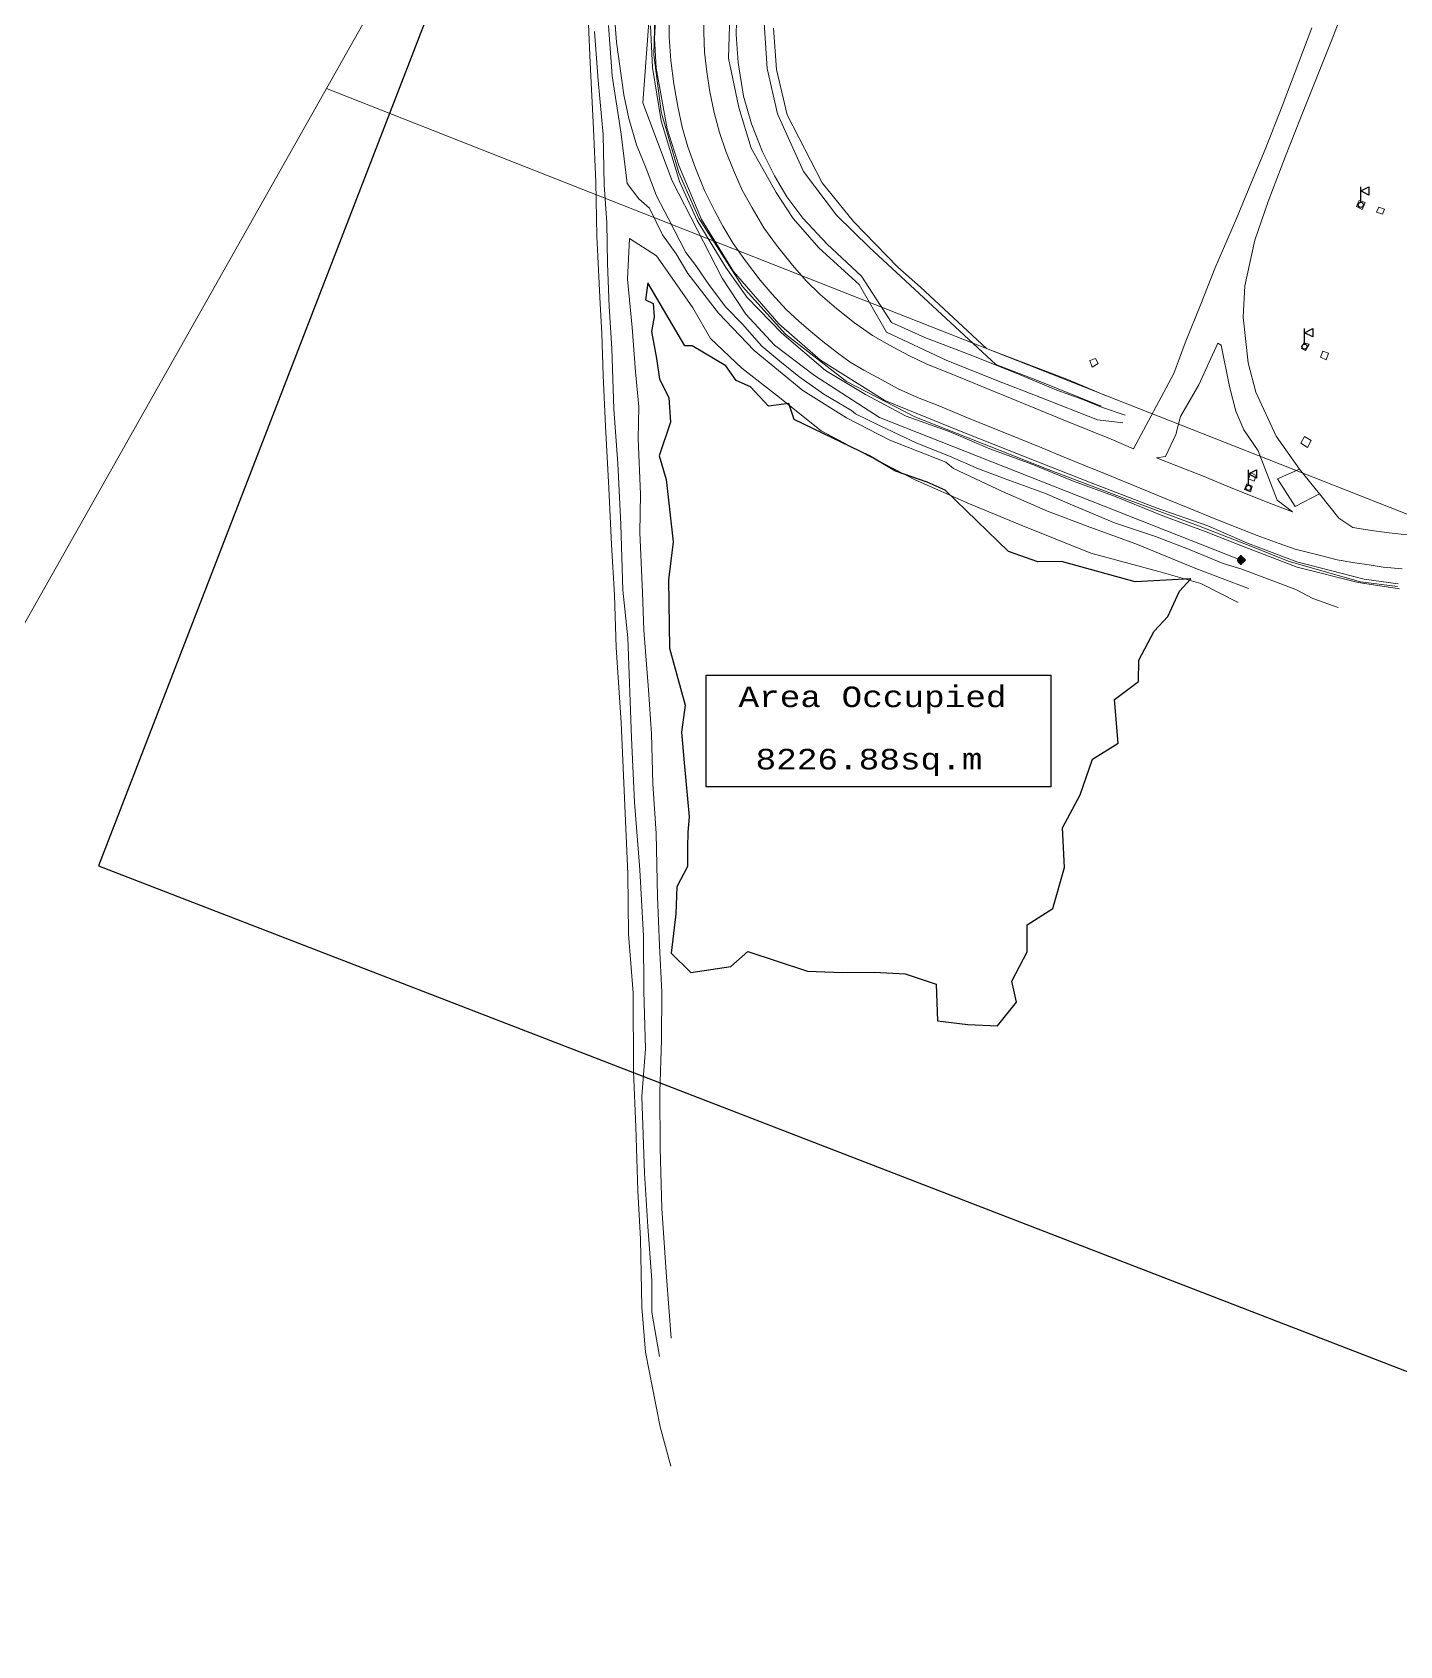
# Model space of a CAD drawing. Header units: metres. Extents: x 625987 to 635197, y 3048449 to 3066446.
# Drawn here: x 633260.3 to 633526.2, y 3062769.1 to 3063082.9 of the extents above; entities that cross this region are included whole.
import ezdxf

# ---------------------------------------------------------------- set-up
doc = ezdxf.new("R2010")
doc.units = ezdxf.units.M
doc.layers.add('C-CLER-AERO', color=253, linetype='Continuous', lineweight=5)
doc.layers.add('Gate', color=240, linetype='Continuous', lineweight=15)
for name, color, linetype in [('Drain', 5, 'Continuous'), ('FENCE', 35, 'Continuous'), ('LEVEL_BOUNDARY', 90, 'Continuous'), ('LIGHT', 5, 'Continuous'), ('PERIMETER_ROAD', 4, 'Continuous'), ('PIPELINE', 220, 'Continuous'), ('ROAD', 4, 'Continuous'), ('SLAB', 251, 'Continuous'), ('Triangle', 11, 'Continuous')]:
    doc.layers.add(name, color=color, linetype=linetype)
doc.styles.add('ADPI R', font='swiss.ttf')
doc.styles.add('ROMANS', font='arial.ttf')
doc.linetypes.add('OLS', pattern='A,4,-2,4,-2,["OLS",ADPI R,S=1.2,R=0,X=-1.7,Y=-0.5],-2,4,-2,4,-2', length=26)

# ---------------------------------------------------------------- blocks, each defined once
blk = doc.blocks.new('gc019')
for p, q in [((0, 0.5), (0, 3.5)), ((0, 2.7), (1.6, 3.5)), ((1.6, 3.5), (1.6, 1.9)), ((1.6, 1.9), (0, 2.7))]:
    blk.add_line(p, q)
blk.add_circle((0, 0), 0.5)
blk = doc.blocks.new('plan')
for p, q in [((1.526, 0.415), (1.524, 0.4)), ((1.524, 0.4), (1.524, 0.386)), ((1.524, 0.386), (1.524, 0.372)), ((1.524, 0.372), (1.526, 0.358)), ((1.53, 0.429), (1.526, 0.415)), ((1.526, 0.358), (1.53, 0.343)), ((1.535, 0.444), (1.53, 0.429)), ((1.53, 0.343), (1.535, 0.329)), ((1.533, 0.393), (1.545, 0.399)), ((1.533, 0.38), (1.533, 0.393)), ((1.544, 0.373), (1.533, 0.38)), ((1.541, 0.458), (1.535, 0.444)), ((1.535, 0.329), (1.541, 0.314)), ((1.549, 0.472), (1.541, 0.458)), ((1.541, 0.314), (1.549, 0.3)), ((1.556, 0.38), (1.544, 0.373)), ((1.545, 0.399), (1.556, 0.392)), ((1.559, 0.485), (1.549, 0.472)), ((1.549, 0.3), (1.559, 0.287)), ((1.556, 0.392), (1.556, 0.38)), ((1.57, 0.497), (1.559, 0.485)), ((1.559, 0.287), (1.57, 0.275)), ((1.568, 0.396), (1.57, 0.407)), ((1.568, 0.386), (1.568, 0.396)), ((1.568, 0.376), (1.568, 0.386)), ((1.57, 0.366), (1.568, 0.376)), ((1.582, 0.508), (1.57, 0.497)), ((1.57, 0.407), (1.572, 0.417)), ((1.572, 0.355), (1.57, 0.366)), ((1.57, 0.275), (1.582, 0.265)), ((1.572, 0.417), (1.576, 0.428)), ((1.576, 0.345), (1.572, 0.355)), ((1.575, 0.362), (1.573, 0.361)), ((1.573, 0.361), (1.573, 0.36)), ((1.573, 0.36), (1.573, 0.359)), ((1.573, 0.359), (1.573, 0.358)), ((1.573, 0.358), (1.573, 0.354)), ((1.573, 0.354), (1.574, 0.35)), ((1.574, 0.35), (1.576, 0.345)), ((1.577, 0.363), (1.575, 0.362)), ((1.576, 0.428), (1.58, 0.438)), ((1.576, 0.345), (1.577, 0.341)), ((1.58, 0.334), (1.576, 0.345)), ((1.579, 0.365), (1.577, 0.363)), ((1.577, 0.341), (1.579, 0.338)), ((1.582, 0.367), (1.579, 0.365)), ((1.579, 0.338), (1.585, 0.329)), ((1.579, 0.338), (1.581, 0.334)), ((1.58, 0.438), (1.586, 0.448)), ((1.581, 0.435), (1.58, 0.433)), ((1.58, 0.433), (1.581, 0.432)), ((1.586, 0.325), (1.58, 0.334)), ((1.582, 0.438), (1.581, 0.435)), ((1.581, 0.432), (1.582, 0.431)), ((1.581, 0.334), (1.583, 0.331)), ((1.595, 0.517), (1.582, 0.508)), ((1.583, 0.442), (1.582, 0.438)), ((1.582, 0.431), (1.584, 0.43)), ((1.585, 0.369), (1.582, 0.367)), ((1.582, 0.265), (1.595, 0.255)), ((1.586, 0.446), (1.583, 0.442)), ((1.583, 0.331), (1.583, 0.33)), ((1.583, 0.33), (1.583, 0.329)), ((1.583, 0.329), (1.584, 0.329)), ((1.584, 0.43), (1.586, 0.429)), ((1.584, 0.329), (1.585, 0.327)), ((1.589, 0.372), (1.585, 0.369)), ((1.585, 0.327), (1.588, 0.322)), ((1.586, 0.448), (1.593, 0.457)), ((1.588, 0.45), (1.586, 0.446)), ((1.586, 0.429), (1.588, 0.427)), ((1.593, 0.315), (1.586, 0.325)), ((1.591, 0.454), (1.588, 0.45)), ((1.588, 0.427), (1.59, 0.425)), ((1.588, 0.322), (1.591, 0.318)), ((1.593, 0.375), (1.589, 0.372)), ((1.59, 0.425), (1.593, 0.423)), ((1.594, 0.458), (1.591, 0.454)), ((1.591, 0.318), (1.594, 0.314)), ((1.593, 0.457), (1.601, 0.466)), ((1.593, 0.423), (1.596, 0.421)), ((1.598, 0.378), (1.593, 0.375)), ((1.601, 0.307), (1.593, 0.315)), ((1.596, 0.46), (1.594, 0.458)), ((1.594, 0.314), (1.597, 0.311)), ((1.605, 0.523), (1.595, 0.517)), ((1.595, 0.255), (1.608, 0.247)), ((1.596, 0.461), (1.596, 0.46)), ((1.597, 0.461), (1.596, 0.461)), ((1.596, 0.421), (1.6, 0.418)), ((1.598, 0.462), (1.597, 0.461)), ((1.597, 0.311), (1.6, 0.309)), ((1.601, 0.465), (1.598, 0.462)), ((1.6, 0.378), (1.598, 0.378)), ((1.6, 0.418), (1.603, 0.416)), ((1.602, 0.378), (1.6, 0.378)), ((1.6, 0.309), (1.602, 0.307)), ((1.601, 0.51), (1.612, 0.516)), ((1.601, 0.497), (1.601, 0.51)), ((1.612, 0.491), (1.601, 0.497)), ((1.601, 0.466), (1.609, 0.473)), ((1.604, 0.468), (1.601, 0.465)), ((1.609, 0.299), (1.601, 0.307)), ((1.601, 0.275), (1.612, 0.281)), ((1.601, 0.262), (1.601, 0.275)), ((1.612, 0.256), (1.601, 0.262)), ((1.603, 0.378), (1.602, 0.378)), ((1.602, 0.307), (1.603, 0.306)), ((1.603, 0.416), (1.604, 0.415)), ((1.606, 0.376), (1.603, 0.378)), ((1.603, 0.306), (1.605, 0.306)), ((1.607, 0.471), (1.604, 0.468)), ((1.604, 0.415), (1.607, 0.414)), ((1.605, 0.53), (1.605, 0.523)), ((1.605, 0.53), (1.619, 0.53)), ((1.608, 0.525), (1.605, 0.523)), ((1.605, 0.306), (1.606, 0.306)), ((1.61, 0.373), (1.606, 0.376)), ((1.606, 0.306), (1.607, 0.307)), ((1.61, 0.473), (1.607, 0.471)), ((1.607, 0.414), (1.609, 0.414)), ((1.607, 0.307), (1.609, 0.308)), ((1.619, 0.53), (1.608, 0.525)), ((1.608, 0.247), (1.613, 0.245)), ((1.609, 0.473), (1.619, 0.48)), ((1.609, 0.414), (1.613, 0.415)), ((1.609, 0.308), (1.611, 0.31)), ((1.619, 0.292), (1.609, 0.299)), ((1.613, 0.476), (1.61, 0.473)), ((1.613, 0.37), (1.61, 0.373)), ((1.61, 0.373), (1.61, 0.373)), ((1.611, 0.31), (1.613, 0.312)), ((1.612, 0.516), (1.623, 0.51)), ((1.623, 0.497), (1.612, 0.491)), ((1.612, 0.281), (1.623, 0.275)), ((1.623, 0.262), (1.612, 0.256)), ((1.617, 0.478), (1.613, 0.476)), ((1.613, 0.415), (1.617, 0.418)), ((1.615, 0.366), (1.613, 0.37)), ((1.613, 0.312), (1.616, 0.314)), ((1.613, 0.242), (1.613, 0.245)), ((1.613, 0.245), (1.619, 0.242)), ((1.613, 0.242), (1.619, 0.242)), ((1.618, 0.362), (1.615, 0.366)), ((1.616, 0.314), (1.62, 0.316)), ((1.62, 0.48), (1.617, 0.478)), ((1.617, 0.418), (1.622, 0.421)), ((1.62, 0.359), (1.618, 0.362)), ((1.623, 0.532), (1.619, 0.53)), ((1.619, 0.48), (1.629, 0.486)), ((1.629, 0.286), (1.619, 0.292)), ((1.619, 0.242), (1.623, 0.241)), ((1.621, 0.48), (1.62, 0.48)), ((1.623, 0.353), (1.62, 0.359)), ((1.62, 0.316), (1.624, 0.319)), ((1.623, 0.48), (1.621, 0.48)), ((1.622, 0.421), (1.624, 0.423)), ((1.625, 0.532), (1.623, 0.532)), ((1.623, 0.51), (1.623, 0.497)), ((1.623, 0.48), (1.623, 0.48)), ((1.625, 0.479), (1.623, 0.48)), ((1.625, 0.35), (1.623, 0.353)), ((1.623, 0.275), (1.623, 0.262)), ((1.623, 0.241), (1.633, 0.237)), ((1.624, 0.423), (1.626, 0.425)), ((1.624, 0.319), (1.628, 0.322)), ((1.631, 0.573), (1.625, 0.532)), ((1.637, 0.537), (1.625, 0.532)), ((1.626, 0.478), (1.625, 0.479)), ((1.626, 0.347), (1.625, 0.35)), ((1.629, 0.476), (1.626, 0.478)), ((1.626, 0.425), (1.629, 0.428)), ((1.628, 0.344), (1.626, 0.347)), ((1.629, 0.341), (1.628, 0.344)), ((1.628, 0.322), (1.63, 0.323)), ((1.629, 0.486), (1.639, 0.491)), ((1.632, 0.474), (1.629, 0.476)), ((1.629, 0.428), (1.631, 0.43)), ((1.631, 0.336), (1.629, 0.341)), ((1.639, 0.281), (1.629, 0.286)), ((1.63, 0.323), (1.631, 0.325)), ((1.631, 0.573), (1.653, 0.573)), ((1.631, 0.43), (1.634, 0.433)), ((1.631, 0.336), (1.631, 0.336)), ((1.632, 0.331), (1.631, 0.336)), ((1.631, 0.325), (1.632, 0.327)), ((1.635, 0.471), (1.632, 0.474)), ((1.632, 0.327), (1.632, 0.331)), ((1.633, 0.237), (1.639, 0.199)), ((1.633, 0.237), (1.637, 0.236)), ((1.634, 0.433), (1.635, 0.435)), ((1.639, 0.469), (1.635, 0.471)), ((1.635, 0.435), (1.638, 0.438)), ((1.652, 0.54), (1.637, 0.537)), ((1.637, 0.236), (1.652, 0.232)), ((1.638, 0.438), (1.641, 0.442)), ((1.639, 0.491), (1.649, 0.494)), ((1.642, 0.465), (1.639, 0.469)), ((1.649, 0.278), (1.639, 0.281)), ((1.657, 0.199), (1.639, 0.199)), ((1.641, 0.442), (1.644, 0.445)), ((1.647, 0.462), (1.642, 0.465)), ((1.644, 0.445), (1.646, 0.449)), ((1.646, 0.449), (1.648, 0.453)), ((1.646, 0.449), (1.646, 0.449)), ((1.648, 0.46), (1.647, 0.462)), ((1.648, 0.458), (1.648, 0.46)), ((1.648, 0.457), (1.648, 0.458)), ((1.648, 0.453), (1.648, 0.457)), ((1.649, 0.494), (1.66, 0.497)), ((1.66, 0.275), (1.649, 0.278)), ((1.666, 0.542), (1.652, 0.54)), ((1.652, 0.232), (1.666, 0.23)), ((1.653, 0.591), (1.653, 0.573)), ((1.665, 0.591), (1.653, 0.591)), ((1.653, 0.573), (1.666, 0.573)), ((1.668, 0.408), (1.655, 0.386)), ((1.668, 0.364), (1.655, 0.386)), ((1.657, 0.199), (1.657, 0.182)), ((1.657, 0.199), (1.67, 0.199)), ((1.657, 0.182), (1.669, 0.182)), ((1.66, 0.497), (1.67, 0.498)), ((1.67, 0.274), (1.66, 0.275)), ((1.664, 0.309), (1.663, 0.307)), ((1.663, 0.307), (1.663, 0.305)), ((1.663, 0.305), (1.664, 0.3)), ((1.667, 0.313), (1.664, 0.31)), ((1.664, 0.31), (1.664, 0.309)), ((1.664, 0.3), (1.665, 0.295)), ((1.665, 0.605), (1.665, 0.591)), ((1.665, 0.605), (1.692, 0.605)), ((1.666, 0.591), (1.665, 0.591)), ((1.665, 0.295), (1.667, 0.29)), ((1.666, 0.573), (1.666, 0.591)), ((1.666, 0.591), (1.691, 0.591)), ((1.691, 0.573), (1.666, 0.573)), ((1.68, 0.543), (1.666, 0.542)), ((1.666, 0.23), (1.68, 0.23)), ((1.667, 0.4), (1.694, 0.4)), ((1.667, 0.373), (1.667, 0.4)), ((1.694, 0.373), (1.667, 0.373)), ((1.671, 0.315), (1.667, 0.313)), ((1.667, 0.29), (1.668, 0.287)), ((1.693, 0.408), (1.668, 0.408)), ((1.668, 0.364), (1.693, 0.364)), ((1.668, 0.287), (1.669, 0.283)), ((1.669, 0.283), (1.67, 0.28)), ((1.669, 0.182), (1.669, 0.168)), ((1.669, 0.182), (1.67, 0.182)), ((1.696, 0.168), (1.669, 0.168)), ((1.67, 0.498), (1.68, 0.499)), ((1.67, 0.28), (1.671, 0.278)), ((1.68, 0.274), (1.67, 0.274)), ((1.67, 0.199), (1.67, 0.182)), ((1.67, 0.199), (1.695, 0.199)), ((1.695, 0.182), (1.67, 0.182)), ((1.676, 0.317), (1.671, 0.315)), ((1.671, 0.315), (1.671, 0.315)), ((1.671, 0.278), (1.671, 0.276)), ((1.671, 0.276), (1.672, 0.276)), ((1.672, 0.276), (1.673, 0.276)), ((1.673, 0.276), (1.674, 0.275)), ((1.674, 0.275), (1.677, 0.275)), ((1.68, 0.318), (1.676, 0.317)), ((1.677, 0.275), (1.68, 0.274)), ((1.694, 0.542), (1.68, 0.543)), ((1.68, 0.499), (1.69, 0.498)), ((1.684, 0.319), (1.68, 0.318)), ((1.68, 0.274), (1.682, 0.274)), ((1.69, 0.274), (1.68, 0.274)), ((1.68, 0.23), (1.694, 0.23)), ((1.682, 0.274), (1.687, 0.274)), ((1.686, 0.474), (1.684, 0.469)), ((1.684, 0.469), (1.684, 0.467)), ((1.684, 0.467), (1.684, 0.465)), ((1.684, 0.465), (1.685, 0.462)), ((1.688, 0.32), (1.684, 0.319)), ((1.685, 0.462), (1.687, 0.459)), ((1.688, 0.478), (1.686, 0.474)), ((1.687, 0.459), (1.691, 0.456)), ((1.687, 0.274), (1.692, 0.275)), ((1.689, 0.482), (1.688, 0.478)), ((1.694, 0.322), (1.688, 0.32)), ((1.691, 0.486), (1.689, 0.482)), ((1.69, 0.498), (1.701, 0.497)), ((1.701, 0.275), (1.69, 0.274)), ((1.691, 0.573), (1.691, 0.591)), ((1.692, 0.591), (1.691, 0.591)), ((1.703, 0.573), (1.691, 0.573)), ((1.692, 0.489), (1.691, 0.486)), ((1.691, 0.456), (1.695, 0.453)), ((1.692, 0.591), (1.692, 0.605)), ((1.703, 0.591), (1.692, 0.591)), ((1.693, 0.493), (1.692, 0.491)), ((1.692, 0.491), (1.692, 0.489)), ((1.692, 0.275), (1.704, 0.278)), ((1.692, 0.275), (1.697, 0.275)), ((1.694, 0.496), (1.693, 0.495)), ((1.693, 0.495), (1.693, 0.493)), ((1.693, 0.408), (1.705, 0.386)), ((1.693, 0.364), (1.705, 0.386)), ((1.709, 0.54), (1.694, 0.542)), ((1.696, 0.496), (1.694, 0.496)), ((1.694, 0.373), (1.694, 0.4)), ((1.697, 0.322), (1.694, 0.322)), ((1.694, 0.23), (1.709, 0.232)), ((1.695, 0.453), (1.698, 0.451)), ((1.695, 0.199), (1.695, 0.182)), ((1.707, 0.199), (1.695, 0.199)), ((1.695, 0.182), (1.696, 0.182)), ((1.699, 0.496), (1.696, 0.496)), ((1.696, 0.168), (1.696, 0.182)), ((1.696, 0.182), (1.707, 0.182)), ((1.701, 0.323), (1.697, 0.322)), ((1.697, 0.275), (1.704, 0.278)), ((1.697, 0.275), (1.702, 0.276)), ((1.698, 0.451), (1.701, 0.449)), ((1.703, 0.495), (1.699, 0.496)), ((1.701, 0.497), (1.711, 0.494)), ((1.701, 0.449), (1.704, 0.448)), ((1.704, 0.323), (1.701, 0.323)), ((1.711, 0.278), (1.701, 0.275)), ((1.702, 0.276), (1.703, 0.276)), ((1.703, 0.573), (1.703, 0.591)), ((1.703, 0.573), (1.722, 0.573)), ((1.707, 0.495), (1.703, 0.495)), ((1.703, 0.276), (1.704, 0.277)), ((1.704, 0.448), (1.707, 0.446)), ((1.707, 0.323), (1.704, 0.323)), ((1.704, 0.278), (1.715, 0.279)), ((1.704, 0.277), (1.705, 0.277)), ((1.705, 0.277), (1.707, 0.277)), ((1.712, 0.494), (1.707, 0.495)), ((1.707, 0.446), (1.713, 0.444)), ((1.713, 0.324), (1.707, 0.323)), ((1.707, 0.277), (1.711, 0.278)), ((1.707, 0.182), (1.707, 0.199)), ((1.729, 0.199), (1.707, 0.199)), ((1.723, 0.537), (1.709, 0.54)), ((1.709, 0.232), (1.723, 0.236)), ((1.711, 0.494), (1.722, 0.491)), ((1.722, 0.281), (1.711, 0.278)), ((1.711, 0.278), (1.715, 0.279)), ((1.717, 0.492), (1.712, 0.494)), ((1.713, 0.444), (1.717, 0.442)), ((1.717, 0.323), (1.713, 0.324)), ((1.715, 0.279), (1.718, 0.281)), ((1.722, 0.49), (1.717, 0.492)), ((1.717, 0.442), (1.721, 0.441)), ((1.721, 0.322), (1.717, 0.323)), ((1.718, 0.281), (1.721, 0.282)), ((1.721, 0.441), (1.725, 0.439)), ((1.724, 0.32), (1.721, 0.322)), ((1.721, 0.282), (1.726, 0.284)), ((1.728, 0.535), (1.722, 0.573)), ((1.722, 0.491), (1.732, 0.486)), ((1.724, 0.489), (1.722, 0.49)), ((1.722, 0.49), (1.722, 0.49)), ((1.732, 0.286), (1.722, 0.281)), ((1.728, 0.535), (1.723, 0.537)), ((1.723, 0.236), (1.736, 0.24)), ((1.725, 0.489), (1.724, 0.489)), ((1.736, 0.483), (1.724, 0.488)), ((1.732, 0.486), (1.724, 0.488)), ((1.725, 0.318), (1.724, 0.32)), ((1.726, 0.489), (1.725, 0.489)), ((1.725, 0.439), (1.729, 0.438)), ((1.725, 0.317), (1.725, 0.318)), ((1.727, 0.312), (1.725, 0.317)), ((1.727, 0.488), (1.726, 0.489)), ((1.726, 0.284), (1.73, 0.286)), ((1.732, 0.486), (1.727, 0.488)), ((1.728, 0.307), (1.727, 0.312)), ((1.738, 0.532), (1.728, 0.535)), ((1.729, 0.303), (1.728, 0.307)), ((1.729, 0.438), (1.73, 0.438)), ((1.73, 0.3), (1.729, 0.303)), ((1.729, 0.199), (1.736, 0.24)), ((1.73, 0.438), (1.732, 0.438)), ((1.731, 0.296), (1.73, 0.3)), ((1.73, 0.286), (1.732, 0.288)), ((1.732, 0.294), (1.731, 0.296)), ((1.736, 0.483), (1.732, 0.486)), ((1.732, 0.486), (1.742, 0.48)), ((1.732, 0.438), (1.735, 0.438)), ((1.733, 0.292), (1.732, 0.294)), ((1.742, 0.292), (1.732, 0.286)), ((1.732, 0.288), (1.734, 0.289)), ((1.734, 0.29), (1.733, 0.292)), ((1.734, 0.289), (1.734, 0.29)), ((1.735, 0.438), (1.738, 0.438)), ((1.741, 0.48), (1.736, 0.483)), ((1.736, 0.24), (1.738, 0.241)), ((1.737, 0.51), (1.748, 0.516)), ((1.737, 0.497), (1.737, 0.51)), ((1.748, 0.491), (1.737, 0.497)), ((1.737, 0.275), (1.748, 0.281)), ((1.737, 0.262), (1.737, 0.275)), ((1.748, 0.256), (1.737, 0.262)), ((1.741, 0.53), (1.738, 0.532)), ((1.738, 0.438), (1.739, 0.439)), ((1.738, 0.241), (1.741, 0.242)), ((1.739, 0.439), (1.741, 0.44)), ((1.747, 0.527), (1.741, 0.53)), ((1.747, 0.53), (1.741, 0.53)), ((1.745, 0.478), (1.741, 0.48)), ((1.741, 0.44), (1.742, 0.441)), ((1.741, 0.242), (1.752, 0.247)), ((1.755, 0.242), (1.741, 0.242)), ((1.742, 0.48), (1.751, 0.473)), ((1.742, 0.441), (1.744, 0.447)), ((1.751, 0.299), (1.742, 0.292)), ((1.744, 0.447), (1.746, 0.452)), ((1.748, 0.475), (1.745, 0.478)), ((1.746, 0.379), (1.745, 0.373)), ((1.745, 0.373), (1.745, 0.368)), ((1.745, 0.368), (1.745, 0.364)), ((1.745, 0.364), (1.745, 0.36)), ((1.745, 0.36), (1.745, 0.356)), ((1.745, 0.356), (1.745, 0.355)), ((1.745, 0.355), (1.746, 0.351)), ((1.746, 0.452), (1.748, 0.458)), ((1.747, 0.386), (1.746, 0.383)), ((1.746, 0.383), (1.746, 0.379)), ((1.746, 0.351), (1.748, 0.348)), ((1.747, 0.53), (1.747, 0.527)), ((1.752, 0.525), (1.747, 0.527)), ((1.748, 0.392), (1.747, 0.389)), ((1.747, 0.389), (1.747, 0.386)), ((1.748, 0.516), (1.759, 0.51)), ((1.759, 0.497), (1.748, 0.491)), ((1.75, 0.472), (1.748, 0.475)), ((1.751, 0.467), (1.748, 0.458)), ((1.75, 0.398), (1.748, 0.392)), ((1.748, 0.348), (1.748, 0.347)), ((1.748, 0.347), (1.75, 0.345)), ((1.748, 0.281), (1.759, 0.275)), ((1.759, 0.262), (1.748, 0.256)), ((1.751, 0.471), (1.75, 0.472)), ((1.752, 0.402), (1.75, 0.398)), ((1.75, 0.345), (1.752, 0.345)), ((1.751, 0.473), (1.76, 0.466)), ((1.752, 0.47), (1.751, 0.471)), ((1.751, 0.467), (1.752, 0.47)), ((1.76, 0.307), (1.751, 0.299)), ((1.766, 0.517), (1.752, 0.525)), ((1.752, 0.47), (1.752, 0.47)), ((1.754, 0.405), (1.752, 0.402)), ((1.752, 0.345), (1.757, 0.344)), ((1.752, 0.247), (1.755, 0.249)), ((1.756, 0.407), (1.754, 0.405)), ((1.755, 0.249), (1.766, 0.255)), ((1.755, 0.242), (1.755, 0.249)), ((1.759, 0.408), (1.756, 0.407)), ((1.757, 0.344), (1.763, 0.344)), ((1.759, 0.51), (1.759, 0.497)), ((1.76, 0.408), (1.759, 0.408)), ((1.759, 0.275), (1.759, 0.262)), ((1.76, 0.466), (1.768, 0.457)), ((1.765, 0.408), (1.76, 0.408)), ((1.768, 0.315), (1.76, 0.307)), ((1.763, 0.344), (1.767, 0.344)), ((1.77, 0.407), (1.765, 0.408)), ((1.779, 0.508), (1.766, 0.517)), ((1.766, 0.255), (1.779, 0.265)), ((1.767, 0.344), (1.771, 0.344)), ((1.768, 0.457), (1.774, 0.448)), ((1.774, 0.325), (1.768, 0.315)), ((1.774, 0.407), (1.77, 0.407)), ((1.771, 0.344), (1.775, 0.344)), ((1.774, 0.448), (1.78, 0.438)), ((1.778, 0.407), (1.774, 0.407)), ((1.78, 0.334), (1.774, 0.325)), ((1.775, 0.344), (1.778, 0.344)), ((1.781, 0.407), (1.778, 0.407)), ((1.778, 0.344), (1.78, 0.344)), ((1.791, 0.497), (1.779, 0.508)), ((1.779, 0.265), (1.791, 0.275)), ((1.78, 0.438), (1.785, 0.428)), ((1.785, 0.345), (1.78, 0.334)), ((1.78, 0.344), (1.782, 0.344)), ((1.784, 0.407), (1.781, 0.407)), ((1.782, 0.344), (1.783, 0.345)), ((1.782, 0.344), (1.782, 0.344)), ((1.783, 0.345), (1.784, 0.346)), ((1.786, 0.407), (1.784, 0.407)), ((1.784, 0.346), (1.786, 0.349)), ((1.785, 0.428), (1.788, 0.417)), ((1.788, 0.355), (1.785, 0.345)), ((1.788, 0.407), (1.786, 0.407)), ((1.786, 0.349), (1.787, 0.353)), ((1.787, 0.353), (1.789, 0.358)), ((1.788, 0.417), (1.791, 0.407)), ((1.789, 0.407), (1.788, 0.407)), ((1.791, 0.366), (1.788, 0.355)), ((1.79, 0.405), (1.789, 0.407)), ((1.789, 0.358), (1.79, 0.363)), ((1.79, 0.402), (1.79, 0.405)), ((1.791, 0.398), (1.79, 0.402)), ((1.79, 0.363), (1.791, 0.376)), ((1.79, 0.363), (1.791, 0.368)), ((1.802, 0.485), (1.791, 0.497)), ((1.791, 0.407), (1.792, 0.396)), ((1.792, 0.395), (1.791, 0.398)), ((1.791, 0.376), (1.792, 0.386)), ((1.792, 0.382), (1.791, 0.376)), ((1.791, 0.368), (1.791, 0.376)), ((1.792, 0.376), (1.791, 0.366)), ((1.791, 0.368), (1.792, 0.373)), ((1.791, 0.275), (1.802, 0.287)), ((1.792, 0.396), (1.793, 0.386)), ((1.792, 0.392), (1.792, 0.395)), ((1.792, 0.389), (1.792, 0.392)), ((1.792, 0.386), (1.792, 0.389)), ((1.792, 0.382), (1.792, 0.386)), ((1.793, 0.386), (1.792, 0.376)), ((1.792, 0.378), (1.792, 0.382)), ((1.792, 0.376), (1.792, 0.378)), ((1.792, 0.375), (1.792, 0.376)), ((1.792, 0.374), (1.792, 0.375)), ((1.792, 0.373), (1.792, 0.374)), ((1.811, 0.472), (1.802, 0.485)), ((1.802, 0.287), (1.811, 0.3)), ((1.805, 0.393), (1.816, 0.399)), ((1.805, 0.38), (1.805, 0.393)), ((1.816, 0.373), (1.805, 0.38)), ((1.817, 0.462), (1.811, 0.472)), ((1.811, 0.3), (1.817, 0.31)), ((1.816, 0.399), (1.827, 0.392)), ((1.827, 0.38), (1.816, 0.373)), ((1.817, 0.462), (1.855, 0.452)), ((1.819, 0.458), (1.817, 0.462)), ((1.855, 0.32), (1.817, 0.31)), ((1.817, 0.31), (1.819, 0.314)), ((1.826, 0.444), (1.819, 0.458)), ((1.819, 0.314), (1.826, 0.329)), ((1.831, 0.429), (1.826, 0.444)), ((1.826, 0.329), (1.831, 0.343)), ((1.827, 0.392), (1.827, 0.38)), ((1.834, 0.415), (1.831, 0.429)), ((1.831, 0.343), (1.834, 0.358)), ((1.836, 0.4), (1.834, 0.415)), ((1.834, 0.358), (1.836, 0.372)), ((1.837, 0.386), (1.836, 0.4)), ((1.836, 0.372), (1.837, 0.386)), ((1.855, 0.452), (1.855, 0.411)), ((1.855, 0.399), (1.855, 0.411)), ((1.855, 0.411), (1.875, 0.411)), ((1.855, 0.374), (1.855, 0.399)), ((1.855, 0.399), (1.875, 0.399)), ((1.855, 0.374), (1.855, 0.361)), ((1.855, 0.374), (1.875, 0.374)), ((1.855, 0.32), (1.855, 0.361)), ((1.875, 0.361), (1.855, 0.361)), ((1.875, 0.411), (1.875, 0.4)), ((1.875, 0.4), (1.889, 0.4)), ((1.875, 0.4), (1.875, 0.399)), ((1.875, 0.374), (1.875, 0.399)), ((1.875, 0.374), (1.875, 0.373)), ((1.875, 0.373), (1.889, 0.373)), ((1.875, 0.373), (1.875, 0.361)), ((1.889, 0.4), (1.889, 0.373))]:
    blk.add_line(p, q)
blk = doc.blocks.new('fro')
at = {"layer": 'PIPELINE'}
blk.add_blockref('plan', (-1.682, -0.387), dxfattribs=at)

msp = doc.modelspace()

# ---------------------------------------------------------------- linework, layer by layer
msp.add_lwpolyline([(633391.34, 3062957.89), (633458.32, 3062957.89), (633458.32, 3062936.15), (633391.34, 3062936.15)], close=True)
at = {"layer": 'C-CLER-AERO', "linetype": 'OLS', "ltscale": 7.5}
for p, q in [((633431.96, 3063274.68), (625986.89, 3050085.62)), ((633431.96, 3063274.68), (625986.89, 3050085.62)), ((633431.96, 3063274.68), (625986.89, 3050085.62)), ((633637.9, 3062945.74, 4097.43), (633317.52, 3063071.95, 4097.43)), ((633637.9, 3062945.74, 4097.43), (633317.52, 3063071.95, 4097.43))]:
    msp.add_line(p, q, dxfattribs=at)
at = {"layer": 'Drain', "color": 9}
msp.add_lwpolyline([(633808.81, 3063276.62), (633462.54, 3063410.5), (633273.21, 3062920.83), (633619.48, 3062786.94)], close=True, dxfattribs=at)
at = {"layer": 'Drain', "color": 7, "lineweight": 18}
for points in [[(633384.12, 3063106.91, 1308.37), (633382.74, 3063101.32, 1308.48), (633381.57, 3063093.44, 1308.37), (633381.15, 3063078.51, 1308.27), (633382.63, 3063067.52, 1308.19), (633382.77, 3063066.68, 1308.21), (633386.01, 3063055.54, 1308.12), (633389.95, 3063046.76, 1308.04), (633398.41, 3063033.46, 1307.97), (633406.8, 3063024.21, 1307.9), (633418.62, 3063014.99, 1307.95), (633431.89, 3063008.12, 1307.99), (633442.31, 3063004.01, 1308.02), (633457.8, 3062997.9, 1308.07), (633473.09, 3062992.08, 1308.11), (633487.05, 3062986.89, 1308.23), (633496.41, 3062983.31, 1308.31), (633504.71, 3062979.97, 1308.28), (633518.57, 3062976, 1308.37), (633525.77, 3062975.13, 1308.35)], [(633525.89, 3062975.65, 1308.57), (633519.28, 3062976.57, 1308.56), (633506.18, 3062979.89, 1308.52), (633496.6, 3062983.57, 1308.46), (633488.86, 3062986.94, 1308.59), (633478.82, 3062990.42, 1308.46), (633466.18, 3062995.27, 1308.29), (633455.82, 3062999.38, 1308.31), (633441.57, 3063004.98, 1308.22), (633426.09, 3063011.3, 1308.21), (633413.6, 3063019.15, 1308.13), (633405.45, 3063026.2, 1308.2), (633396.65, 3063036.35, 1308.28), (633390.41, 3063046.47, 1308.25), (633386.02, 3063057, 1308.27), (633383.75, 3063064.11, 1308.41), (633381.63, 3063075.93, 1308.5), (633381.31, 3063081.76, 1308.46), (633381.96, 3063093.39, 1308.55)], [(633396.15, 3063092.6, 1307.47), (633395.69, 3063077.83, 1307.43), (633397.67, 3063068.25, 1307.33), (633400.09, 3063060.33, 1307.43), (633404.97, 3063051.75, 1307.24), (633408.29, 3063046.66, 1307.22), (633413.33, 3063040.89, 1307.24), (633421.09, 3063033.86, 1307.22), (633421.09, 3063033.86, 1307.22), (633426.38, 3063024.58, 1308.8), (633438.02, 3063019.14, 1308.77), (633447.87, 3063015.21, 1308.71), (633456.23, 3063011.94, 1308.67), (633467.42, 3063007.56, 1308.69), (633472.33, 3063006.96, 1308.71)], [(633472.82, 3063008.43, 1307.89), (633468.2, 3063009.98, 1308.32), (633464.54, 3063011.51, 1308.35), (633459.53, 3063013.3, 1308.39), (633451.64, 3063016.59, 1308.44), (633442.65, 3063020.17, 1308.49), (633433.83, 3063023.54, 1308.58), (633427.4, 3063026.49, 1308.57), (633421.56, 3063035.5, 1307.03), (633421.56, 3063035.5, 1307.03), (633414.85, 3063041.68, 1306.77), (633410.17, 3063046.76, 1306.43), (633407, 3063050.91, 1306.48), (633404.64, 3063055, 1306.49), (633402.29, 3063059.65, 1306.51), (633400.17, 3063065.12, 1306.54), (633398.58, 3063070.49, 1306.59), (633397.54, 3063077.05, 1306.61), (633397.17, 3063082.44, 1306.65), (633397.3, 3063087.39, 1306.65)], [(633526.13, 3062974.67, 1308.57), (633518.12, 3062975.88, 1308.53), (633506.26, 3062978.86, 1308.49), (633495.96, 3062982.86, 1308.46), (633488.54, 3062985.75, 1308.44), (633480.11, 3062988.87, 1308.42), (633471.02, 3062992.55, 1308.26), (633462.58, 3062995.67, 1308.27), (633454.66, 3062998.88, 1308.18), (633446.52, 3063001.86, 1308.2), (633438.57, 3063005.28, 1308.12), (633430.21, 3063008.27, 1308.16), (633422.33, 3063012.43, 1308.09), (633414.53, 3063017.13, 1308.07), (633406.03, 3063024.39, 1308.08), (633399.34, 3063031.35, 1308.18), (633395.16, 3063037.15, 1308.17), (633389.6, 3063046.29, 1308.23), (633386.19, 3063053.9, 1308.2), (633382.57, 3063065.68, 1308.35), (633380.9, 3063076.04, 1308.4), (633380.53, 3063084.18, 1308.42)], [(633468.15, 3063010.16, 1308.33), (633455.76, 3063015.18, 1308.42), (633447.63, 3063018.29, 1308.49), (633447.63, 3063018.29, 1308.49), (633423.12, 3063041.02, 1306.8), (633423.12, 3063041.02, 1306.8), (633423.12, 3063041.02, 1306.8), (633423.15, 3063041, 1306.94), (633416.7, 3063047.3, 1306.45), (633410.26, 3063055.83, 1306.49), (633405.23, 3063067.06, 1306.56), (633403.22, 3063075.83, 1306.61), (633402.59, 3063084.71, 1306.65)], [(633468.99, 3063012.28, 1308.58), (633461.78, 3063015.28, 1308.65), (633445.84, 3063021.42, 1308.74), (633433.03, 3063033.34, 1308.12), (633433.03, 3063033.34, 1308.12), (633433.03, 3063033.34, 1308.12), (633428.58, 3063037.21, 1307.66), (633419.96, 3063046.09, 1307.2), (633413.91, 3063053.64, 1307.29), (633407.08, 3063066.84, 1307.33), (633405.04, 3063075.68, 1307.34), (633404.45, 3063083.67, 1307.41)]]:
    msp.add_polyline3d(points, dxfattribs=at)
at = {"layer": 'FENCE', "color": 7, "lineweight": 18}
for points in [[(633372.96, 3063093.54, 1308.3), (633373.89, 3063080.97, 1308.18), (633375.35, 3063070.74, 1308.26), (633376.34, 3063066.15, 1308.27), (633377.78, 3063060.98, 1308.19), (633379.69, 3063056.41, 1308.14), (633381.7, 3063051.08, 1308.14), (633383.99, 3063046.73, 1308.18), (633387.37, 3063040.06, 1308.24), (633389.37, 3063037.55, 1308.28), (633392, 3063033.67, 1308.33), (633395.17, 3063029.42, 1308.26), (633398.4, 3063026.16, 1308.24), (633402.14, 3063021.88, 1308.1), (633405.64, 3063018.95, 1307.97), (633409.39, 3063015.93, 1307.91), (633414.2, 3063012.53, 1308.13), (633419.62, 3063009.33, 1308.16), (633420.38, 3063008.71, 1308.13), (633425.14, 3063006.34, 1308.17), (633432.29, 3063003, 1308.35), (633438.67, 3063000.49, 1308.47), (633444.26, 3062998.02, 1308.54), (633449.45, 3062996.05, 1308.54), (633457.29, 3062993.19, 1308.66), (633462.58, 3062990.94, 1308.72), (633470.75, 3062987.5, 1308.79), (633478.69, 3062984.87, 1308.9), (633485.08, 3062982.4, 1308.91), (633491.84, 3062979.61, 1308.95), (633495.51, 3062978.49, 1309.01)], [(633368.31, 3063088.97, 1309.31), (633368.82, 3063076.93, 1309.12), (633369.42, 3063064.1, 1309.12), (633369.87, 3063053.72, 1309.09), (633370.12, 3063043.25, 1309.04), (633370.74, 3063030.12, 1308.74), (633371.09, 3063024.31, 1308.35), (633371.33, 3063016.14, 1308.62), (633371.77, 3063006.3, 1308.71), (633372.44, 3062994.23, 1308.71), (633372.97, 3062983.27, 1308.47), (633373.51, 3062973.42, 1308.45), (633373.88, 3062963.29, 1308.13), (633374.34, 3062955.5, 1308.16), (633374.83, 3062948.65, 1308.11), (633376.11, 3062919.24, 1307.88), (633376.22, 3062907.54, 1307.89), (633377.16, 3062896.11, 1307.73), (633377.19, 3062880.82, 1307.79), (633377.67, 3062870.05, 1307.97), (633378.07, 3062857.63, 1308.08), (633378.56, 3062848.22, 1308.07), (633378.83, 3062834.98, 1308.16), (633379.53, 3062826.26, 1308.23), (633382.4, 3062811.68, 1307.96), (633384.46, 3062804.03, 1307.89)], [(633505.99, 3062974.56, 1309.02), (633509.29, 3062972.76, 1308.99), (633514.23, 3062971.03, 1308.91)]]:
    msp.add_polyline3d(points, dxfattribs=at)
at = {"layer": 'Gate', "color": 7, "lineweight": 18}
msp.add_polyline3d([(633495.51, 3062978.49, 1309.01), (633505.99, 3062974.56, 1309.02)], dxfattribs=at)
at = {"layer": 'LEVEL_BOUNDARY', "lineweight": 30}
msp.add_polyline3d([(633485.55, 3062976.58, 1309.63), (633474.74, 3062976.04, 1309.99), (633460.45, 3062980.01, 1310.85), (633455.81, 3062979.94, 1309.99), (633450.13, 3062981.93, 1310.55), (633450.13, 3062981.93, 1310.55), (633450.13, 3062981.93, 1310.55), (633437.78, 3062993.85, 1309.06), (633437.78, 3062993.85, 1309.06), (633437.78, 3062993.85, 1309.06), (633437.78, 3062993.85, 1309.06), (633437.78, 3062993.85, 1309.06), (633437.78, 3062993.85, 1309.06), (633437.78, 3062993.85, 1309.06), (633437.78, 3062993.85, 1309.06), (633434.33, 3062995.4, 1309.32), (633428.15, 3062997.58, 1309.61), (633423.13, 3063000.52, 1309.48), (633408.43, 3063007.62, 1309.18), (633407.41, 3063010.72, 1309.16), (633403.44, 3063010.18, 1309.26), (633399.96, 3063013.98, 1309.26), (633397.19, 3063015.19, 1310.22), (633395.2, 3063018.03, 1309.85), (633388.62, 3063021.9, 1309.46), (633387.18, 3063021.94, 1309.41), (633380, 3063034.17, 1310.36), (633379.55, 3063030.87, 1310.05), (633381.06, 3063030.15, 1309.59), (633381.26, 3063027.54, 1309.58), (633380.7, 3063024.68, 1309.76), (633381.71, 3063019.43, 1309.31), (633382.26, 3063015.44, 1308.78), (633384.09, 3063011.88, 1308.69), (633384.41, 3063007.08, 1308.34), (633382.2, 3063000.54, 1308.97), (633383.55, 3062995.91, 1309.66), (633384.92, 3062983.78, 1309.31), (633384.04, 3062976.43, 1309.12), (633384.19, 3062963.14, 1308.55), (633387.29, 3062952.04, 1309.28), (633386.57, 3062946.82, 1309.33), (633387.06, 3062940.83, 1309.83), (633388.07, 3062930.31, 1309.2), (633387.8, 3062927.38, 1309.24), (633387.73, 3062924.39, 1309.18), (633387.7, 3062920.68, 1309.42), (633385.66, 3062916.71, 1308.7), (633385.45, 3062911.49, 1308.43), (633384.57, 3062903.85, 1307.93), (633388.35, 3062900.07, 1309.02), (633396.13, 3062901.24, 1308.64), (633399.42, 3062904.15, 1308.68), (633411.04, 3062900.35, 1308.95), (633417.81, 3062900.05, 1308.66), (633424.06, 3062900.12, 1308.8), (633430, 3062899.81, 1308.04), (633436.09, 3062897.76, 1308.09), (633436.35, 3062890.68, 1308), (633442.23, 3062889.98, 1307.85), (633447.99, 3062889.66, 1307.88), (633451.68, 3062894.27, 1308.01), (633450.75, 3062898.39, 1307.85), (633453.74, 3062904.09, 1307.93), (633453.73, 3062909.35, 1307.89), (633458.74, 3062912.52, 1307.96), (633461, 3062920.51, 1307.93), (633460.63, 3062928.2, 1308.05), (633464.03, 3062934.63, 1308.44), (633466.47, 3062941.52, 1308.16), (633471.47, 3062944.63, 1308.16), (633470.74, 3062953.12, 1308.62), (633475.41, 3062956.62, 1308.41), (633475.48, 3062960.81, 1308.76), (633478.45, 3062966.43, 1309.06), (633481.07, 3062969.26, 1309.05), (633483.34, 3062974.23, 1309.67)], close=True, dxfattribs=at)
at = {"layer": 'LIGHT', "color": 7, "lineweight": 18}
for points in [[(633519.44, 3063049.81, 1310.37), (633518.28, 3063050.19, 1310.35), (633517.8, 3063049.03, 1310.35), (633518.87, 3063048.46, 1310.32)], [(633507.88, 3063021, 1310.16), (633507.06, 3063021.4, 1310.14), (633507.5, 3063022.5, 1310.18), (633508.56, 3063022.23, 1310.19)], [(633496.47, 3062995.08, 1309.46), (633496.02, 3062993.96, 1309.36), (633497.16, 3062993.55, 1309.39), (633497.52, 3062994.62, 1309.48)]]:
    msp.add_polyline3d(points, close=True, dxfattribs=at)
at = {"layer": 'PERIMETER_ROAD', "color": 7, "lineweight": 18}
for points in [[(633526.64, 3062978.53, 1309.17), (633522.96, 3062978.91, 1309.14), (633520.23, 3062979.31, 1309.13), (633517.46, 3062979.75, 1309.11), (633513.98, 3062980.33, 1309.06), (633510.74, 3062981.12, 1309.06), (633505.84, 3062982.41, 1309.06), (633502.73, 3062983.51, 1309.05), (633498.49, 3062985.07, 1309.03), (633490.13, 3062988.35, 1309.06), (633485.35, 3062990.31, 1309.05), (633480.9, 3062992.12, 1309.06), (633476.03, 3062994.12, 1309.05), (633469.11, 3062996.94, 1309.06), (633464.79, 3062998.71, 1309.06), (633460.91, 3063000.3, 1309.06), (633456.59, 3063002.06, 1309.05), (633452.14, 3063003.87, 1309.05), (633448.1, 3063005.52, 1309.05), (633442.16, 3063007.95, 1309.04), (633436.75, 3063010.16, 1309.07), (633432.44, 3063011.9, 1309.06), (633428.65, 3063013.57, 1309.07), (633425.47, 3063015.29, 1309.07), (633421.98, 3063017.22, 1309.06), (633419.37, 3063018.76, 1309.05), (633416.87, 3063020.54, 1309.06), (633414.03, 3063022.78, 1309.06), (633411.29, 3063025.04, 1309.06), (633409.34, 3063026.74, 1309.06), (633406.88, 3063029, 1309.05), (633404.17, 3063031.94, 1309.05), (633401.86, 3063034.72, 1309.07), (633399.01, 3063038.42, 1309.09), (633396.59, 3063041.8, 1309.09), (633394.61, 3063045.22, 1309.09), (633392.97, 3063048.23, 1309.09), (633391.01, 3063052.15, 1309.1), (633389.25, 3063056.5, 1309.11), (633387.79, 3063060.64, 1309.14), (633386.7, 3063064.47, 1309.15), (633385.84, 3063068.46, 1309.15), (633385.08, 3063072.87, 1309.17), (633384.51, 3063077.43, 1309.18), (633384.18, 3063081.93, 1309.23), (633384.21, 3063087.38, 1309.24)], [(633509.06, 3063083.78, 1310.94), (633503.3, 3063068.52, 1310.89), (633500, 3063060.12, 1310.84), (633497.37, 3063053.78, 1310.75), (633494.42, 3063046.69, 1310.55), (633490.26, 3063036.99, 1310.34), (633487.54, 3063030.04, 1310.24), (633484.48, 3063022.53, 1309.85), (633482.29, 3063016.51, 1309.68), (633474.4, 3063001.91, 1309.04), (633470.1, 3063003.77, 1309.05), (633465.44, 3063005.66, 1309.06), (633460.76, 3063007.56, 1309.06), (633454.14, 3063010.26, 1309.07), (633449.09, 3063012.33, 1309.09), (633445.88, 3063013.63, 1309.08), (633441.81, 3063015.28, 1309.08), (633437.99, 3063016.85, 1309.03), (633434.26, 3063018.38, 1309.07), (633430.72, 3063020.02, 1309.08), (633426.97, 3063022.08, 1309.08), (633423.68, 3063023.9, 1309.07), (633420.2, 3063026.39, 1309.06), (633416.7, 3063029.17, 1309.08), (633413.54, 3063031.88, 1309.09), (633410.78, 3063034.59, 1309.09), (633408.14, 3063037.58, 1309.11), (633405.03, 3063041.47, 1309.1), (633402.58, 3063044.87, 1309.12), (633400.26, 3063048.75, 1309.12), (633398.36, 3063052.21, 1309.13), (633396.64, 3063056.06, 1309.13), (633395.2, 3063059.77, 1309.15), (633393.95, 3063063.42, 1309.16), (633392.9, 3063067.3, 1309.16), (633392.08, 3063071.32, 1309.19), (633391.49, 3063075.18, 1309.21), (633391.01, 3063079.05, 1309.22), (633390.9, 3063082.88, 1309.23), (633390.91, 3063086.64, 1309.24)], [(633496.77, 3062974.74, 1309.02), (633486.51, 3062978.62, 1309.56), (633474.9, 3062983.43, 1309.39), (633465.96, 3062986.65, 1309.24), (633457.72, 3062989.78, 1309.19), (633448.93, 3062993.62, 1309.12), (633439.43, 3062998.06, 1308.9), (633437.94, 3062999.29, 1308.77), (633427.02, 3063003.57, 1308.69), (633418.64, 3063007.9, 1308.45), (633410.16, 3063013.21, 1308.45), (633400.71, 3063021.02, 1308.43), (633393.75, 3063028.26, 1308.63), (633387.78, 3063035.97, 1308.65), (633385.54, 3063039.81, 1308.65), (633382.89, 3063043.51, 1308.65), (633380.3, 3063048.69, 1308.63), (633378.27, 3063050.51, 1308.6), (633375.98, 3063053.49, 1308.73), (633374.84, 3063063.05, 1308.71), (633373.06, 3063074.44, 1308.89), (633372.38, 3063084.24, 1308.89)], [(633494.79, 3062972.03, 1309.06), (633487.54, 3062975.68, 1309.53), (633479.32, 3062978.02, 1309.52), (633466.14, 3062981.63, 1309.33), (633452.26, 3062987.2, 1309.24), (633442.55, 3062991.18, 1309.14), (633431.96, 3062995.86, 1309.05), (633421.44, 3063001.33, 1308.75), (633413.73, 3063005.41, 1308.65), (633405.02, 3063012.35, 1308.48), (633398.31, 3063017.57, 1308.53), (633392.18, 3063023.32, 1308.52), (633388.75, 3063029.31, 1308.57), (633384.76, 3063035.06, 1308.59), (633381.66, 3063039.45, 1308.6), (633376.46, 3063042.77, 1308.75)], [(633510.6, 3062993.11, 1309.17), (633514.33, 3062988.4, 1309.08), (633517.04, 3062986.57, 1309.12), (633520.71, 3062986.02, 1309.13), (633524.13, 3062985.56, 1309.16), (633527.59, 3062985.15, 1309.18)]]:
    msp.add_polyline3d(points, dxfattribs=at)
msp.add_polyline3d([(633478.89, 3063000.17, 1309.03), (633480.65, 3063000.37, 1309.03), (633482.64, 3063004.67, 1309.24), (633483.55, 3063008.16, 1309.45), (633487.11, 3063014.31, 1309.69), (633490.81, 3063022.43, 1310.05), (633491.48, 3063022.07, 1310.03), (633493.05, 3063014.03, 1309.85), (633494.34, 3063009.22, 1309.75), (633495.87, 3063005.61, 1309.63), (633498.66, 3063001.49, 1309.53), (633502.34, 3062991.91, 1309.12), (633505.3, 3062989.62, 1309.07), (633501.06, 3062991.26, 1309.06), (633496.99, 3062992.88, 1309.05), (633492.65, 3062994.64, 1309.03), (633487.81, 3062996.61, 1309.03), (633482.82, 3062998.6, 1309.03)], close=True, dxfattribs=at)
at = {"layer": 'PIPELINE', "color": 7, "lineweight": 18}
msp.add_polyline3d([(633507.6, 3063426.01, 1310.72), (633481.84, 3063360.13, 1310.23), (633467.73, 3063323.81, 1309.91), (633454.71, 3063291.17, 1309.72), (633437.59, 3063246.71, 1309.81), (633422.89, 3063208.71, 1309.67), (633392.78, 3063131.89, 1309.03), (633382.95, 3063108.17, 1308.59), (633381.24, 3063098.84, 1308.61), (633379.01, 3063069.16, 1308.58), (633384.72, 3063054.01, 1308.83), (633394.44, 3063035.06, 1308.66), (633399.03, 3063028.06, 1308.58), (633404.62, 3063022.05, 1308.49), (633412.39, 3063016.12, 1308.47), (633425.06, 3063007.99, 1308.54), (633495.16, 3062980.33, 1309.89), (633495.3, 3062980.26, 1309.24)], dxfattribs=at)
at = {"layer": 'ROAD', "color": 7, "lineweight": 18}
for points in [[(633520.53, 3063101.1, 1311.07), (633512.85, 3063081.1, 1310.93), (633506.86, 3063066.17, 1310.86), (633503.99, 3063058.79, 1310.85), (633500.57, 3063049.96, 1310.73), (633498.03, 3063042.45, 1310.52), (633496.06, 3063033.56, 1310.32), (633495.72, 3063027.51, 1310.17), (633496.73, 3063018.59, 1309.89), (633498.22, 3063012.92, 1309.75), (633502.16, 3063004.35, 1309.54), (633506.71, 3062997.91, 1309.31)], [(633382.29, 3062825.37, 1308.06), (633380.77, 3062833.98, 1307.99), (633380.76, 3062840.2, 1307.94), (633380.03, 3062850.68, 1307.92), (633379.34, 3062861.04, 1307.92), (633378.82, 3062875.94, 1307.78), (633379.58, 3062885.21, 1307.67), (633379.21, 3062896.45, 1307.69), (633379.19, 3062907.15, 1307.77), (633378.42, 3062920.01, 1307.78), (633377.41, 3062933.19, 1308.06), (633376.81, 3062945.69, 1308.1), (633376.13, 3062965.14, 1308.11), (633375.14, 3062974.4, 1308.31), (633374.76, 3062987.19, 1308.53), (633374.18, 3062999.02, 1308.62), (633373.41, 3063009.62, 1308.67), (633373.01, 3063021.38, 1308.84), (633372.52, 3063029.56, 1308.84), (633372.17, 3063037.96, 1308.86), (633372.03, 3063045.85, 1308.89), (633371.53, 3063053.25, 1308.87), (633371.31, 3063063.02, 1308.74), (633370.36, 3063073.5, 1308.88), (633369.65, 3063083.04, 1308.97)], [(633376.46, 3063042.77, 1308.75), (633376.08, 3063034.88, 1308.76), (633376.97, 3063025.48, 1308.71), (633377.62, 3063016.85, 1308.43), (633378.24, 3063010.06, 1308.29), (633378.16, 3063003.86, 1308.3), (633378.56, 3062993.06, 1308.46), (633378.47, 3062985.62, 1308.33), (633378.94, 3062973.98, 1308.08), (633379.26, 3062966.66, 1308), (633380.12, 3062955, 1308.01), (633380.75, 3062946.45, 1307.97), (633380.98, 3062936.77, 1307.93), (633381.64, 3062927.1, 1307.86), (633381.89, 3062914.86, 1307.74), (633382.25, 3062905.25, 1307.61), (633382.74, 3062896.29, 1307.68), (633382.66, 3062886.89, 1307.56), (633382.35, 3062876.81, 1307.62), (633382.38, 3062865.93, 1307.78), (633382.72, 3062854.14, 1307.87), (633383.62, 3062840.87, 1307.89), (633384.53, 3062828.98, 1307.91)], [(633510.6, 3062993.11, 1309.17), (633506.71, 3062997.91, 1309.31)]]:
    msp.add_polyline3d(points, dxfattribs=at)
at = {"layer": 'SLAB', "color": 7, "lineweight": 18}
for points in [[(633522.11, 3063048.89, 1310.18), (633521.67, 3063047.91, 1310.31), (633522.8, 3063047.5, 1310.48), (633523.24, 3063048.49, 1310.35), (633522.11, 3063048.89, 1310.18)], [(633466.36, 3063017.75, 1309.11), (633467.56, 3063018.47, 1309.21), (633467, 3063019.49, 1309.33), (633465.9, 3063019.08, 1309.37), (633466.36, 3063017.75, 1309.11)], [(633506.96, 3063003.01, 1309.72), (633508.22, 3063002.13, 1309.72), (633508.95, 3063003.49, 1309.76), (633507.65, 3063004.31, 1309.73), (633506.96, 3063003.01, 1309.72)], [(633497.9, 3062995.58, 1309.57), (633496.75, 3062996.06, 1309.49), (633497.21, 3062997.2, 1309.57), (633498.27, 3062996.68, 1309.59), (633497.9, 3062995.58, 1309.57)]]:
    msp.add_polyline3d(points, dxfattribs=at)
for points in [[(633512.33, 3063020.5, 1310.13), (633511.86, 3063019.23, 1310.18), (633510.74, 3063019.69, 1310.19), (633511.24, 3063020.87, 1310.14)], [(633502.41, 3062996.03, 1309.41), (633506.71, 3062997.91, 1309.31), (633510.6, 3062993.11, 1309.17), (633505.83, 3062990.65, 1309.13)]]:
    msp.add_polyline3d(points, close=True, dxfattribs=at)

# ---------------------------------------------------------------- block references
at = {"xscale": 4, "yscale": 4, "zscale": 4}
msp.add_blockref('fro', (633495.3, 3062980.26, 1309.24), dxfattribs=at)
at = {"layer": 'Triangle', "color": 7, "lineweight": 18}
for p in [(633518.6, 3063049.33, 1310.35), (633507.67, 3063021.77, 1310.17), (633496.76, 3062994.3, 1309.42)]:
    msp.add_blockref('gc019', p, dxfattribs=at)

# ---------------------------------------------------------------- texts
at = {"char_height": 2, "attachment_point": 1, "style": 'ROMANS'}
for s, insert in [('{\\fCourier New|b0|i0|c0|p49;\\H2x;Area Occupied}^I', (633397.63, 3062955.67)), ('{\\fCourier New|b0|i0|c0|p49;\\H2X;8226.88sq.m}^I', (633400.95, 3062943.55))]:
    msp.add_mtext(s, dxfattribs=dict(at, insert=insert))

doc.saveas('drawing.dxf')
